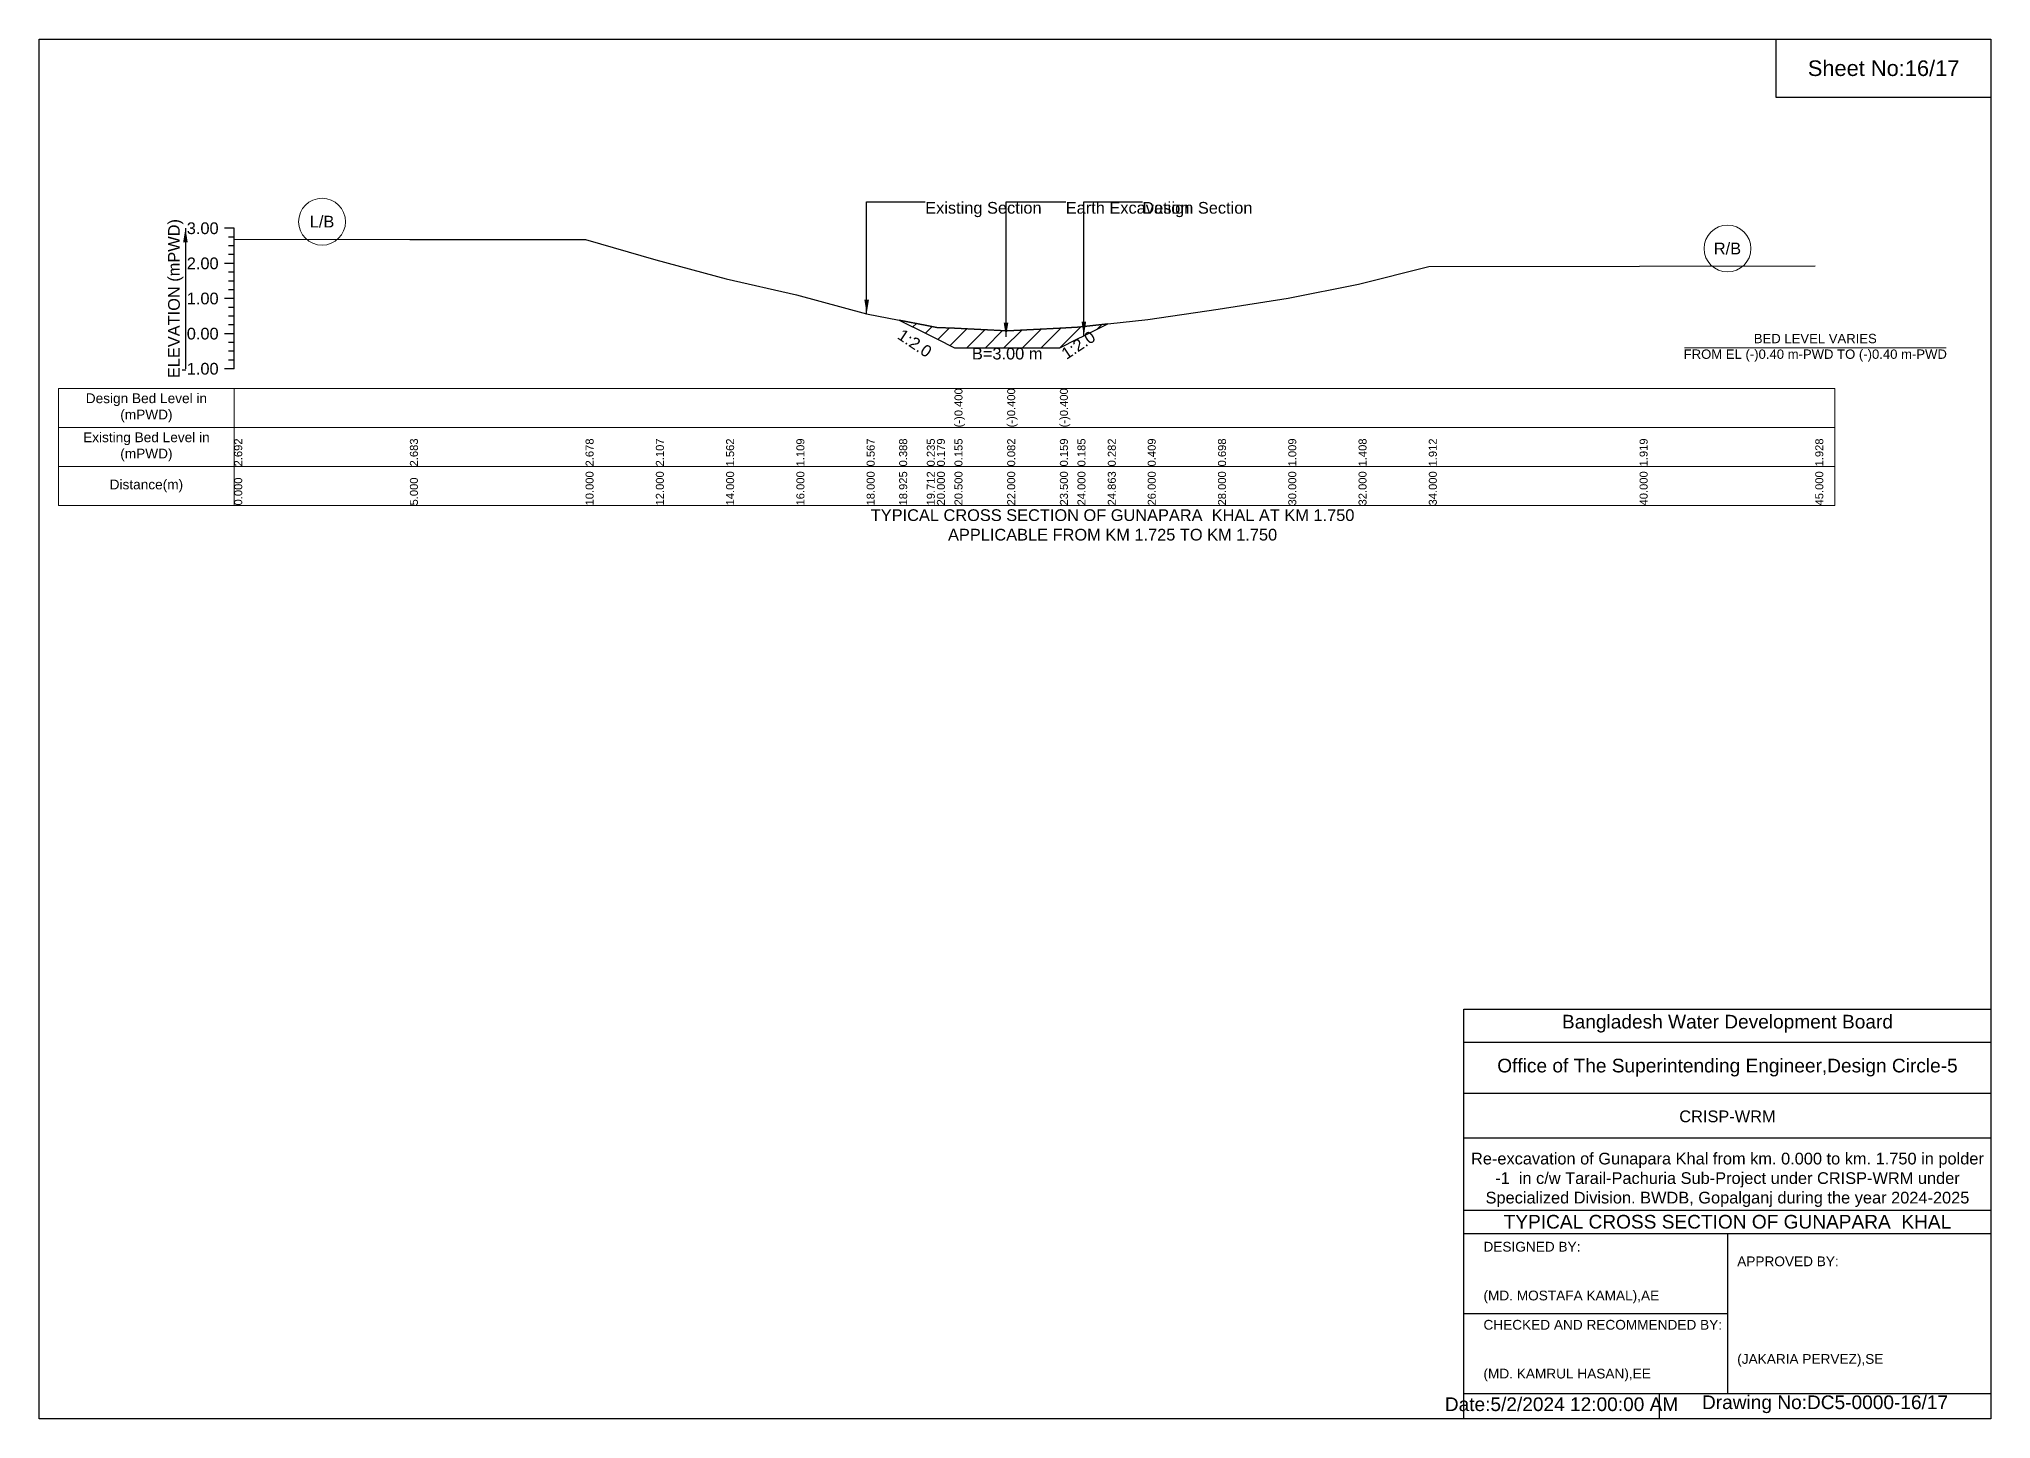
# Model space of a CAD drawing. Header units: inches. Extents: x 91000 to 268000, y -5656 to 171.
# Drawn here: x 250000 to 258000, y -5656 to 0 of the extents above; entities that cross this region are included whole.
import ezdxf

# ---------------------------------------------------------------- set-up
doc = ezdxf.new("R2010")
doc.units = ezdxf.units.IN
doc.header["$LTSCALE"] = 7
doc.header["$MEASUREMENT"] = 0
for name, color, linetype, lineweight in [('Cross section Data Border', 7, 'Continuous', 9), ('Cross Section Labels', 7, 'Continuous', 9), ('Existing_Bed_Level for Xsection', 7, 'Continuous', 25)]:
    doc.layers.add(name, color=color, linetype=linetype, lineweight=lineweight)
doc.styles.get("Standard").update_dxf_attribs({"font": 'arial.ttf'})
doc.dimstyles.get("Standard").update_dxf_attribs({"dimtxt": 0.18, "dimasz": 0.18, "dimexe": 0.18, "dimexo": 0.0625, "dimgap": 0.09, "dimtad": 0, "dimtih": 1, "dimtoh": 1, "dimdec": 4, "dimzin": 0, "dimdsep": 46, "dimtxsty": 'Standard', "dimcen": 0.09, "dimadec": 0, "dimazin": 0, "dimtfac": 1, "dimtdec": 4, "dimtofl": 0, "dimtmove": 0, "dimatfit": 3, "dimfxl": 1, "dimtolj": 1, "dimtzin": 0, "dimarcsym": 0})

msp = doc.modelspace()

# ---------------------------------------------------------------- hatches: boundary and pattern name
at = {"layer": 'Existing_Bed_Level for Xsection'}
h = msp.add_hatch(dxfattribs=at)
h.set_pattern_fill('ANSI31', color=256, scale=432, style=0)
h.paths.add_polyline_path([(253525.2, -1152), (253638.6, -1208.7), (253680, -1229.4), (253752, -1265.4), (253968, -1265.4), (254184, -1265.4), (254256, -1229.4), (254282.2, -1216.3), (254380.3, -1167.2), (254282.2, -1178.2), (254256, -1181.2), (254184, -1184.9), (253968, -1196), (253752, -1185.5), (253680, -1182), (253638.6, -1174)])

# ---------------------------------------------------------------- linework, layer by layer
for points in [[(250000, 0), (258000, 0), (258000, -5656), (250000, -5656)], [(257120, 0), (258000, 0), (258000, -240), (257120, -240)]]:
    msp.add_lwpolyline(points, close=True)
for points in [[(255840, -5656), (255840, -3976), (258000, -3976)], [(255840, -4112), (258000, -4112)], [(255840, -4320), (258000, -4320)], [(255840, -4504), (258000, -4504)], [(255840, -4800), (258000, -4800)], [(255840, -4896), (258000, -4896)], [(256920, -4896), (256920, -5552)], [(255840, -5224), (256920, -5224)], [(255840, -5552), (258000, -5552)], [(256640, -5552), (256640, -5656)]]:
    msp.add_lwpolyline(points)
at = {"layer": 'Cross section Data Border'}
msp.add_lwpolyline([(250080, -1431.8), (257360, -1431.8), (257360, -1911.8), (250080, -1911.8)], close=True, dxfattribs=at)
for points in [[(250800, -1431.8), (250800, -1911.8)], [(250080, -1591.8), (257360, -1591.8)], [(250080, -1751.8), (257360, -1751.8)]]:
    msp.add_lwpolyline(points, dxfattribs=at)
at = {"layer": 'Cross Section Labels'}
msp.add_lwpolyline([(256744.2, -1265.4), (257815.8, -1265.4)], dxfattribs=at)
for centre in [(251160, -748.8), (256920, -858.8)]:
    msp.add_circle(centre, 96, dxfattribs=at)
at = {"layer": 'Existing_Bed_Level for Xsection'}
for points in [[(250800, -775.8), (250760, -775.8)], [(250800, -1351.8), (250800, -1207.8), (250800, -1063.8), (250800, -919.8), (250800, -775.8)], [(250800, -811.8), (250776, -811.8)], [(250800, -847.8), (250776, -847.8)], [(250800, -820.2), (251520, -821.5), (252240, -822.2), (252528, -904.4), (252816, -982.9), (253104, -1048.1), (253392, -1126.2), (253525.2, -1152), (253638.6, -1174), (253680, -1182), (253752, -1185.5), (253752, -1185.5), (253968, -1196), (253968, -1196), (254184, -1184.9), (254184, -1184.9), (254256, -1181.2), (254282.2, -1178.2), (254380.3, -1167.2), (254544, -1148.9), (254832, -1107.3), (255120, -1062.5), (255408, -1005.1), (255696, -932.5), (256560, -931.5), (257280, -930.2)], [(250800, -919.8), (250760, -919.8)], [(250800, -883.8), (250776, -883.8)], [(250800, -955.8), (250776, -955.8)], [(250800, -991.8), (250776, -991.8)], [(250800, -1027.8), (250776, -1027.8)], [(250800, -1063.8), (250760, -1063.8)], [(250800, -1099.8), (250776, -1099.8)], [(250800, -1135.8), (250776, -1135.8)], [(250800, -1171.8), (250776, -1171.8)], [(250800, -1207.8), (250760, -1207.8)], [(250800, -1243.8), (250776, -1243.8)], [(250800, -1279.8), (250776, -1279.8)], [(250800, -1351.8), (250760, -1351.8)], [(250800, -1315.8), (250776, -1315.8)]]:
    msp.add_lwpolyline(points, dxfattribs=at)
msp.add_lwpolyline([(253525.2, -1152), (253525.2, -1152), (253638.6, -1208.7), (253680, -1229.4), (253752, -1265.4), (253752, -1265.4), (253968, -1265.4), (253968, -1265.4), (254184, -1265.4), (254184, -1265.4), (254256, -1229.4), (254282.2, -1216.3), (254380.3, -1167.2), (254380.3, -1167.2), (254380.3, -1167.2), (254282.2, -1178.2), (254256, -1181.2), (254184, -1184.9), (254184, -1184.9), (253968, -1196), (253968, -1196), (253752, -1185.5), (253752, -1185.5), (253680, -1182), (253638.6, -1174), (253525.2, -1152)], close=True, dxfattribs=at)

# ---------------------------------------------------------------- texts
at = {"attachment_point": 5}
for s, insert, char_height in [('Sheet No:16/17', (257560, -120), 64), ('Bangladesh Water Development Board', (256920, -4036), 56), ('Office of The Superintending Engineer,Design Circle-5', (256920, -4216), 56)]:
    msp.add_mtext(s, dxfattribs=dict(at, insert=insert, char_height=char_height))
for s, insert, char_height, width, attachment_point in [('CRISP-WRM', (256920, -4416), 48, 2240, 5), ('Re-excavation of Gunapara Khal from km. 0.000 to km. 1.750 in polder -1  in c/w Tarail-Pachuria Sub-Project under CRISP-WRM under Specialized Division. BWDB, Gopalganj during the year 2024-2025', (256920, -4676), 48, 2160, 5), ('TYPICAL CROSS SECTION OF GUNAPARA  KHAL', (256920, -4848), 56, 2240, 5), ('DESIGNED BY:^J^J^J(MD. MOSTAFA KAMAL),AE', (255920, -5056), 40, 1120, 4), ('APPROVED BY:^J^J^J^J^J^J(JAKARIA PERVEZ),SE', (256960, -5216), 40, 1120, 4), ('CHECKED AND RECOMMENDED BY:^J^J^J(MD. KAMRUL HASAN),EE', (255920, -5376), 40, 1120, 4), ('Date:5/2/2024 12:00:00 AM', (256240, -5596), 56, 1120, 5), ('Drawing No:DC5-0000-16/17', (257320, -5596), 56, 1760, 5)]:
    msp.add_mtext(s, dxfattribs=dict(insert=insert, char_height=char_height, width=width, attachment_point=attachment_point))
at = {"layer": 'Cross section Data Border', "char_height": 40, "width": 640, "attachment_point": 5}
for s, insert in [('Design Bed Level in (mPWD)', (250440, -1511.8)), ('Existing Bed Level in (mPWD)', (250440, -1671.8)), ('Distance(m)', (250440, -1831.8))]:
    msp.add_mtext(s, dxfattribs=dict(at, insert=insert))
at = {"layer": 'Cross Section Labels'}
for s, insert, char_height, attachment_point in [('Existing Section', (253632, -667.8), 48, 1), ('Earth Excavation', (254208, -667.8), 48, 1), ('Design Section', (254522.2, -667.8), 48, 1), ('L/B', (251160, -748.8), 48, 5), ('R/B', (256920, -858.8), 48, 5), ('B=3.00 m', (253968, -1265.4), 48, 2), ('BED LEVEL VARIES ^JFROM EL (-)0.40 m-PWD TO (-)0.40 m-PWD', (257280, -1265.4), 38.4, 5), ('TYPICAL CROSS SECTION OF GUNAPARA  KHAL AT KM 1.750^JAPPLICABLE FROM KM 1.725 TO KM 1.750', (254400, -1991.8), 48, 5)]:
    msp.add_mtext(s, dxfattribs=dict(at, insert=insert, char_height=char_height, attachment_point=attachment_point))
at = {"layer": 'Cross Section Labels', "char_height": 48, "attachment_point": 2}
for insert, rotation in [((253602.6, -1226.7), 326.30993), ((254246.2, -1234.3), 33.69007)]:
    msp.add_mtext('1:2.0', dxfattribs=dict(at, insert=insert, rotation=rotation))
at = {"layer": 'Existing_Bed_Level for Xsection', "rotation": 90}
for s, insert, char_height, attachment_point in [('ELEVATION (mPWD)', (250560, -1063.8), 48, 5), ('(-)0.400', (253752, -1591.8), 32.8, 1), ('(-)0.400', (253968, -1591.8), 32.8, 1), ('(-)0.400', (254184, -1591.8), 32.8, 1), ('2.692', (250800, -1751.8), 32.8, 1), ('2.683', (251520, -1751.8), 32.8, 1), ('2.678', (252240, -1751.8), 32.8, 1), ('2.107', (252528, -1751.8), 32.8, 1), ('1.562', (252816, -1751.8), 32.8, 1), ('1.109', (253104, -1751.8), 32.8, 1), ('0.567', (253392, -1751.8), 32.8, 1), ('0.388', (253525.2, -1751.8), 32.8, 1), ('0.235', (253638.6, -1751.8), 32.8, 1), ('0.179', (253680, -1751.8), 32.8, 1), ('0.155', (253752, -1751.8), 32.8, 1), ('0.082', (253968, -1751.8), 32.8, 1), ('0.159', (254184, -1751.8), 32.8, 1), ('0.185', (254256, -1751.8), 32.8, 1), ('0.282', (254380.3, -1751.8), 32.8, 1), ('0.409', (254544, -1751.8), 32.8, 1), ('0.698', (254832, -1751.8), 32.8, 1), ('1.009', (255120, -1751.8), 32.8, 1), ('1.408', (255408, -1751.8), 32.8, 1), ('1.912', (255696, -1751.8), 32.8, 1), ('1.919', (256560, -1751.8), 32.8, 1), ('1.928', (257280, -1751.8), 32.8, 1), ('0.000', (250800, -1911.8), 32.8, 1), ('5.000', (251520, -1911.8), 32.8, 1), ('10.000', (252240, -1911.8), 32.8, 1), ('12.000', (252528, -1911.8), 32.8, 1), ('14.000', (252816, -1911.8), 32.8, 1), ('16.000', (253104, -1911.8), 32.8, 1), ('18.000', (253392, -1911.8), 32.8, 1), ('18.925', (253525.2, -1911.8), 32.8, 1), ('19.712', (253638.6, -1911.8), 32.8, 1), ('20.000', (253680, -1911.8), 32.8, 1), ('20.500', (253752, -1911.8), 32.8, 1), ('22.000', (253968, -1911.8), 32.8, 1), ('23.500', (254184, -1911.8), 32.8, 1), ('24.000', (254256, -1911.8), 32.8, 1), ('24.863', (254380.3, -1911.8), 32.8, 1), ('26.000', (254544, -1911.8), 32.8, 1), ('28.000', (254832, -1911.8), 32.8, 1), ('30.000', (255120, -1911.8), 32.8, 1), ('32.000', (255408, -1911.8), 32.8, 1), ('34.000', (255696, -1911.8), 32.8, 1), ('40.000', (256560, -1911.8), 32.8, 1), ('45.000', (257280, -1911.8), 32.8, 1)]:
    msp.add_mtext(s, dxfattribs=dict(at, insert=insert, char_height=char_height, attachment_point=attachment_point))
at = {"layer": 'Existing_Bed_Level for Xsection', "char_height": 48, "attachment_point": 6}
for s, insert in [('3.00', (250736, -775.8)), ('2.00', (250736, -919.8)), ('1.00', (250736, -1063.8)), ('0.00', (250736, -1207.8)), ('-1.00', (250736, -1351.8))]:
    msp.add_mtext(s, dxfattribs=dict(at, insert=insert))

# ---------------------------------------------------------------- leaders
at = {"layer": 'Cross Section Labels', "annotation_type": 0, "has_hookline": 1, "hookline_direction": 0}
for points, text_width in [([(253392, -1126.2), (253392, -667.8), (253631.9, -667.8)], 467.2), ([(253963.2, -1220.4), (253963.2, -667.8), (254207.9, -667.8)], 497), ([(254282.2, -1216.3), (254282.2, -667.8), (254522.1, -667.8)], 441.2)]:
    msp.add_leader(points, dimstyle='Standard', override={"dimasz": 57.6}, dxfattribs=dict(at, text_width=text_width))
at = {"layer": 'Existing_Bed_Level for Xsection'}
msp.add_leader([(250600, -775.8), (250600, -1351.8)], dimstyle='Standard', override={"dimasz": 57.6}, dxfattribs=at)

doc.saveas('drawing.dxf')
